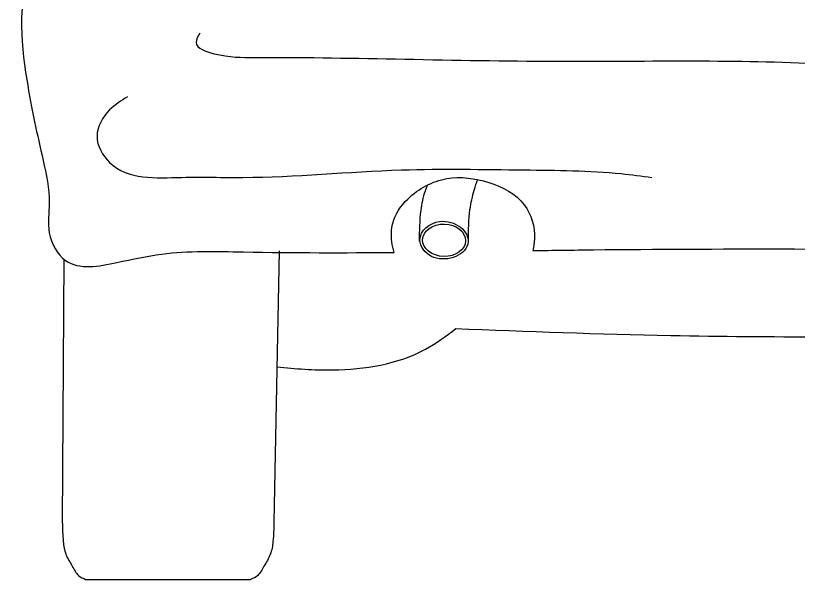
# Model space of a CAD drawing. Header units: millimetres. Extents: x 116290 to 180258, y 22146 to 121276.
# Drawn here: x 125173 to 125912, y 26935 to 27467 of the extents above; entities that cross this region are included whole.
import ezdxf

# ---------------------------------------------------------------- set-up
doc = ezdxf.new("R2010")
doc.units = ezdxf.units.MM

# ---------------------------------------------------------------- blocks, each defined once
blk = doc.blocks.new('A$C2F930911')
for p, q in [((358.37, 310.09), (353.3, 53.99)), ((154.92, 302.5), (153.54, 53.99)), ((175.52, 0), (331.33, 0))]:
    blk.add_line(p, q)
blk.add_ellipse((513.95, 320.25), major_axis=(-20.24, 0.51), ratio=0.75643, start_param=0.003144417110275466, end_param=6.286329724289862)
for points, knots in [([(129.27, 573.42), (109.49, 555.18), (118.08, 470.38), (132.54, 408.95), (143.42, 359.56), (137.77, 326.51), (158.21, 289.83), (204.78, 298.87), (257.74, 310.89), (346.56, 308.31), (419.69, 308.34), (466.76, 308.74)], [0.0279083, 0.0279083, 0.0279083, 0.0279083, 0.1030996, 0.1638216, 0.1954443, 0.2173348, 0.2412085, 0.2803672, 0.3153628, 0.3779863, 0.4925116, 0.4925116, 0.4925116, 0.4925116]), ([(283.25, 515.89), (281.5, 512.76), (275.95, 502.84), (305.89, 492.62), (404.45, 493.79), (603.71, 486.65), (795.27, 491.5), (898.56, 485.46), (919.66, 484.21)], [0, 0, 0, 0, 0.0074157, 0.0234841, 0.0539292, 0.2772138, 0.4770569, 0.528351, 0.528351, 0.528351, 0.528351]), ([(215.21, 455.7), (209.28, 452.08), (195.74, 443.8), (181, 418.6), (205.35, 376.16), (264.04, 380.75), (353.57, 377.93), (462.66, 388.99), (581.38, 386.44), (660.51, 386.18), (700.54, 380.86), (710.17, 379.58)], [0, 0, 0, 0, 0.0207555, 0.0473584, 0.0739613, 0.1433418, 0.2011721, 0.3510048, 0.4666654, 0.5585764, 0.5876906, 0.5876906, 0.5876906, 0.5876906]), ([(466.76, 308.74), (465.82, 312.06), (463.84, 321.08), (464.35, 340.06), (481.6, 365.06), (515.66, 382.57), (556.33, 377.1), (591.95, 359.27), (601.07, 328.88), (598.51, 314.15), (597.78, 310.47)], [0.0135651, 0.0135651, 0.0135651, 0.0135651, 0.0216387, 0.0351963, 0.0563524, 0.0898384, 0.122061, 0.1537344, 0.1798793, 0.1886436, 0.1886436, 0.1886436, 0.1886436]), ([(536.92, 320.03), (536.98, 329.81), (537.09, 345.92), (541.5, 365.21), (544.63, 374.61), (545.78, 378.05)], [0, 0, 0, 0, 0.02807144, 0.04623605, 0.05673468, 0.05673468, 0.05673468, 0.05673468]), ([(490.77, 319.26), (490.9, 329.02), (491.11, 345.09), (494.68, 362.95), (497.67, 370.65), (498.42, 372.5)], [0, 0, 0, 0, 0.02274568, 0.03746407, 0.04214256, 0.04214256, 0.04214256, 0.04214256]), ([(491.16, 320.76), (491.03, 314.32), (495.53, 308.22), (514.35, 298.96), (533.32, 304.53), (539.3, 328.55), (523.83, 339.91), (499.84, 336.58), (491.34, 329.36), (491.16, 320.76)], [0, 0, 0, 0, 1.019924, 1.019924, 2.971496, 2.971496, 4.923069, 4.923069, 6.283185, 6.283185, 6.283185, 6.283185]), ([(597.78, 310.47), (616.84, 310.75), (754.56, 312.65), (893.16, 311.95), (1012.6, 311.29)], [0.599053, 0.599053, 0.599053, 0.599053, 0.6456227, 0.9353967, 0.9353967, 0.9353967, 0.9353967]), ([(356.21, 200.81), (373.58, 198.91), (420.83, 195.28), (481.95, 204.95), (515.81, 229.6), (524.97, 236.85)], [0.0235424, 0.0235424, 0.0235424, 0.0235424, 0.0661037, 0.1386913, 0.1664639, 0.1664639, 0.1664639, 0.1664639]), ([(524.54, 236.86), (592.32, 234.27), (754.94, 228.06), (917.68, 229.06), (1012.6, 229.96)], [0, 0, 0, 0, 0.1648513, 0.3955461, 0.3955461, 0.3955461, 0.3955461]), ([(153.54, 53.99), (153.68, 47.97), (153.92, 37.75), (156.12, 23.07), (162.81, 13.21), (167.57, 3.34), (173.04, 0.84), (175.52, 0)], [0, 0, 0, 0, 0.0140995, 0.02396038, 0.03382909, 0.04223821, 0.04840269, 0.04840269, 0.04840269, 0.04840269]), ([(353.3, 53.99), (353.16, 47.97), (352.93, 37.75), (350.72, 23.07), (344.04, 13.21), (339.27, 3.34), (333.81, 0.84), (331.33, 0)], [0, 0, 0, 0, 0.0140995, 0.02396038, 0.03382909, 0.04223821, 0.04840269, 0.04840269, 0.04840269, 0.04840269])]:
    blk.add_open_spline(points, degree=3, knots=knots)

msp = doc.modelspace()

# ---------------------------------------------------------------- block references
msp.add_blockref('A$C2F930911', (125063.27, 26934.93))

doc.saveas('drawing.dxf')
